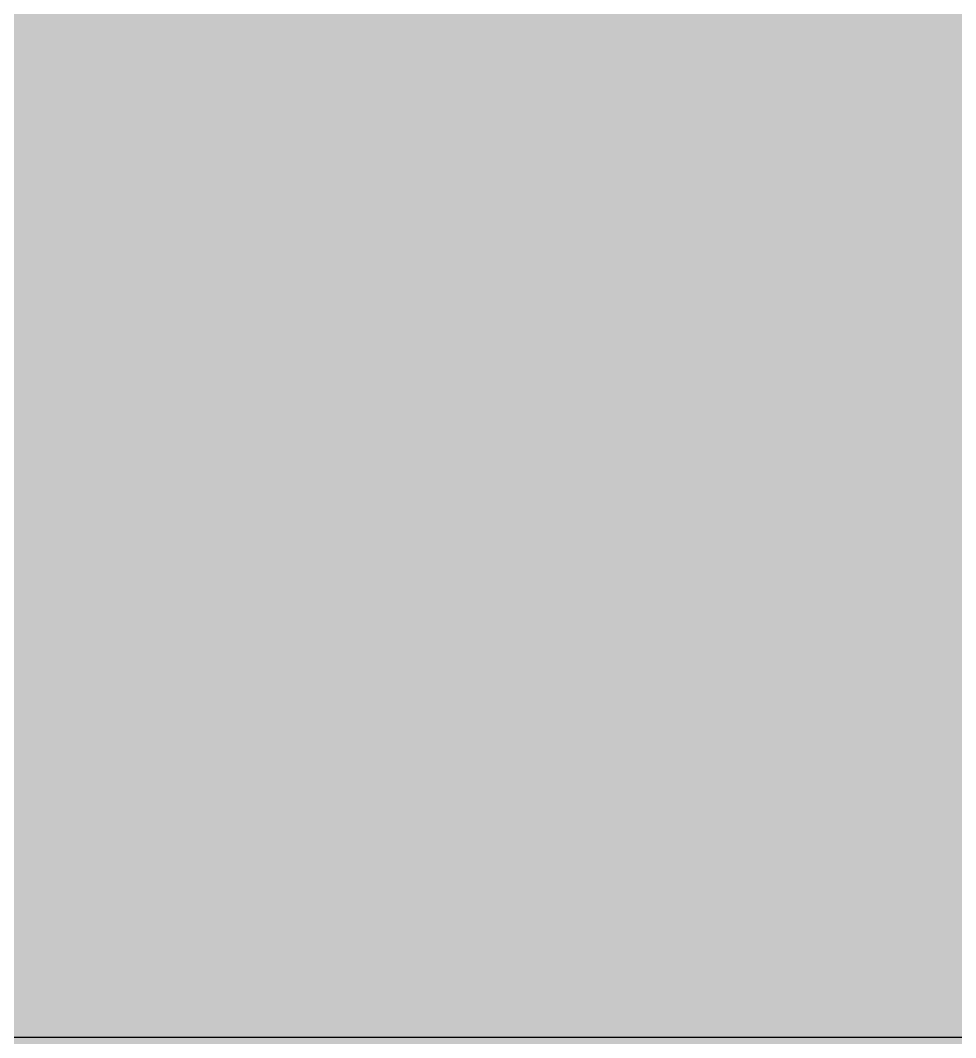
# Model space of a CAD drawing. Header units: inches. Extents: x 21380 to 98133, y -290 to 853.
# Drawn here: x 29336.9 to 29401.2, y 0 to 69.9 of the extents above; entities that cross this region are included whole.
import ezdxf

# ---------------------------------------------------------------- set-up
doc = ezdxf.new("R2010")
doc.units = ezdxf.units.IN
doc.header["$MEASUREMENT"] = 0
doc.linetypes.add('Grid Line 1_2_', pattern=[0.875, 0.5, -0.125, 0.125, -0.125])
for name, color, linetype, lineweight in [('A-FLOR', 192, 'Continuous', 9), ('A-FLOR-LEVL', 51, 'Continuous', 9), ('A-FLOR-PATT', 8, 'Continuous', 25), ('I-WALL', 2, 'Continuous', 9)]:
    doc.layers.add(name, color=color, linetype=linetype, lineweight=lineweight)

# ---------------------------------------------------------------- blocks, each defined once
blk = doc.blocks.new('Struct_Xcel_Sports Complex_rvt-2-Building Section - North_South looking East _ Clinic')
at = {"layer": 'A-FLOR-PATT', "lineweight": 9}
h = blk.add_hatch(dxfattribs=at)
h.set_pattern_fill('FP_24', style=0, pattern_type=2)
h.set_pattern_definition([(50, (22033.27, 107.706), (55.0854, -4.8198), [5.76, -63.36]), (355, (22033.27, 107.706), (-10.6557, 57.7685), [4.608, -50.688]), (100.451, (22037.863, 107.305), (44.4295, 52.9487), [4.895, -53.848]), (46.184, (22033.27, 123.066), (81.9644, -12.712), [8.64, -95.04]), (96.636, (22040.1, 122.01), (71.7815, 74.8124), [7.343, -80.772]), (351.184, (22033.27, 123.07), (71.782, 74.8124), [6.912, -76.032]), (21, (22040.95, 119.226), (45.842, -30.9215), [5.76, -63.36]), (326, (22040.95, 119.226), (18.687, 55.6915), [4.608, -50.688]), (71.451, (22044.77, 116.65), (64.529, 24.77), [4.895, -53.848]), (37.5, (22033.272, 107.706), (0.9339, 25.5668), [2.534, -47.539, 2.534, -48.922, -50.88]), (37.5, (22033.272, 107.706), (0.9339, 25.5668), [-101.53, 2.534, -48.346]), (7.5, (22033.272, 107.706), (20.20404, 30.2913), [2.534, -26.803, 2.534, -46.387, -19.392]), (7.5, (22033.272, 107.706), (20.20404, 30.2913), [-78.259, 2.534, -16.858]), (327.5, (22016.146, 107.706), (40.9978, -1.7324), [2.534, -16.666, 2.534, -57.37, -79.488]), (327.5, (22016.146, 107.706), (40.9978, -1.7324), [-79.104, 2.534, -76.954]), (317.5, (22008.466, 107.706), (44.7889, 7.6878), [2.534, -22.426, 2.534, -37.248, -56.448]), (317.5, (22008.466, 107.706), (44.7889, 7.6878), [-64.742, 2.534, -53.914])])
h.paths.add_polyline_path([(22104.334, -6), (22790.803, -6), (22790.803, 0), (20899.553, 0), (20899.553, -6), (21794.486, -6)], flags=0)
at = {"layer": 'A-FLOR', "color": 250, "lineweight": 25}
blk.add_line((22790.803, 0), (20899.553, 0), dxfattribs=at)

msp = doc.modelspace()

# ---------------------------------------------------------------- hatches: boundary and pattern name
at = {"layer": 'I-WALL'}
msp.add_hatch(color=256, dxfattribs=at).paths.add_polyline_path([(29324.184, 0), (29453.497, 0), (29453.497, 162.169), (29453.247, 162.169), (29453.247, 161.063), (29451.314, 161.04), (29450.957, 160.868), (29450.71, 160.558), (29450.622, 160.172), (29450.709, 149.626), (29450.818, 149.451), (29451.13, 149.204), (29451.512, 149.117), (29453.247, 149.117), (29453.247, 147.411), (29447.247, 147.411), (29447.247, 149.117), (29449.364, 149.204), (29449.539, 149.313), (29449.8, 149.668), (29449.872, 150.008), (29449.85, 160.37), (29449.678, 160.727), (29449.368, 160.974), (29448.982, 161.063), (29447.247, 161.063), (29447.247, 162.169), (29324.184, 162.169), (29324.184, 17.346)], flags=0)

# ---------------------------------------------------------------- linework, layer by layer
at = {"layer": 'A-FLOR-LEVL', "linetype": 'Grid Line 1_2_'}
msp.add_line((27028.545, 0), (30327.837, 0), dxfattribs=at)

# ---------------------------------------------------------------- block references
at = {"color": 10, "lineweight": 5}
msp.add_blockref('Struct_Xcel_Sports Complex_rvt-2-Building Section - North_South looking East _ Clinic', (6666.944, 0), dxfattribs=at)

doc.saveas('drawing.dxf')
